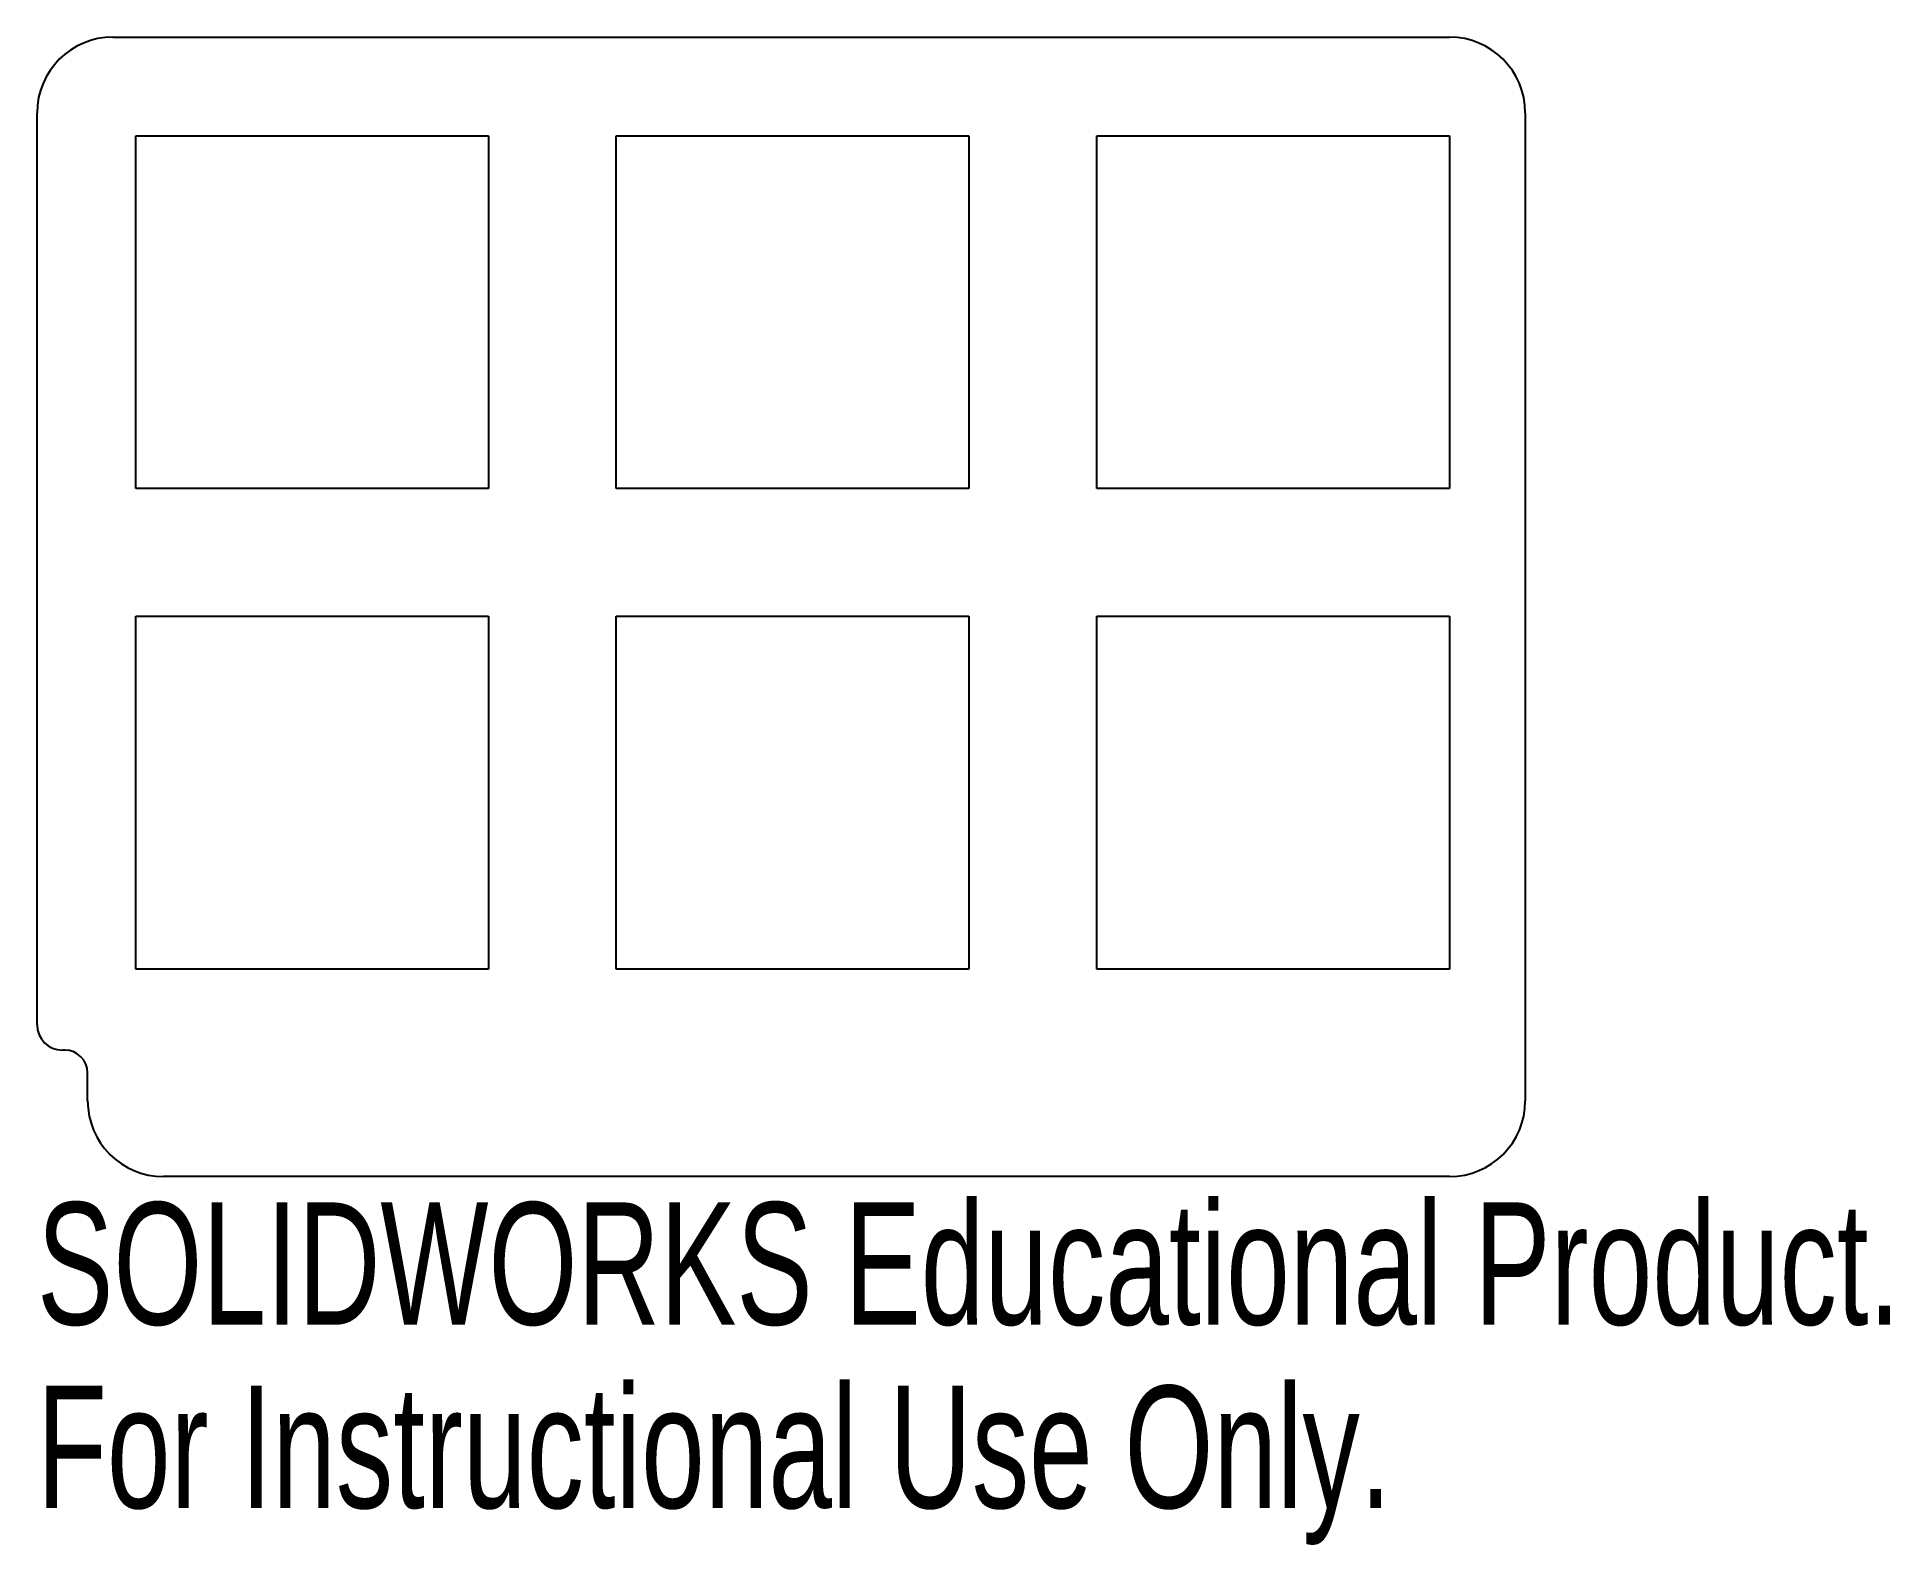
# Model space of a CAD drawing. Header units: millimetres. Extents: x 0 to 73.3, y -14.6 to 45.1.
import ezdxf

# ---------------------------------------------------------------- set-up
doc = ezdxf.new("R2010")
doc.units = ezdxf.units.MM
doc.styles.add('SLDTEXTSTYLE0', font='TXT', dxfattribs={"width": 0.7})

msp = doc.modelspace()

# ---------------------------------------------------------------- linework, layer by layer
at = {"color": 7, "linetype": 'Continuous', "lineweight": 25}
for p, q in [((3, 45.05), (55.85, 45.05)), ((0, 6), (0, 42.05)), ((58.85, 42.05), (58.85, 3)), ((3.9, 41.15), (17.85, 41.15)), ((3.9, 27.2), (3.9, 41.15)), ((17.85, 41.15), (17.85, 27.2)), ((22.9, 41.15), (36.85, 41.15)), ((22.9, 27.2), (22.9, 41.15)), ((36.85, 41.15), (36.85, 27.2)), ((41.9, 41.15), (55.85, 41.15)), ((41.9, 27.2), (41.9, 41.15)), ((55.85, 41.15), (55.85, 27.2)), ((17.85, 27.2), (3.9, 27.2)), ((36.85, 27.2), (22.9, 27.2)), ((55.85, 27.2), (41.9, 27.2)), ((3.9, 22.15), (17.85, 22.15)), ((3.9, 8.2), (3.9, 22.15)), ((17.85, 22.15), (17.85, 8.2)), ((22.9, 22.15), (36.85, 22.15)), ((22.9, 8.2), (22.9, 22.15)), ((36.85, 22.15), (36.85, 8.2)), ((41.9, 22.15), (55.85, 22.15)), ((41.9, 8.2), (41.9, 22.15)), ((55.85, 22.15), (55.85, 8.2)), ((17.85, 8.2), (3.9, 8.2)), ((36.85, 8.2), (22.9, 8.2)), ((55.85, 8.2), (41.9, 8.2)), ((1.1, 5), (1, 5)), ((2, 3), (2, 4.1)), ((55.85, 0), (5, 0))]:
    msp.add_line(p, q, dxfattribs=at)
for centre, radius, start, end in [((3, 42.05), 3, 90, 180), ((55.85, 42.05), 3, 0, 90), ((1, 6), 1, 180, 270), ((1.1, 4.1), 0.9, 0, 90), ((5, 3), 3, 180, 270), ((55.85, 3), 3, 270, 0)]:
    msp.add_arc(centre, radius, start, end, dxfattribs=at)

# ---------------------------------------------------------------- texts
at = {"color": 7, "linetype": 'Continuous', "char_height": 4.83362, "attachment_point": 1, "style": 'SLDTEXTSTYLE0'}
for s, insert in [('SOLIDWORKS Educational Product.', (0, -1.02)), ('For Instructional Use Only.', (0, -8.27))]:
    msp.add_mtext(s, dxfattribs=dict(at, insert=insert))

doc.saveas('drawing.dxf')
